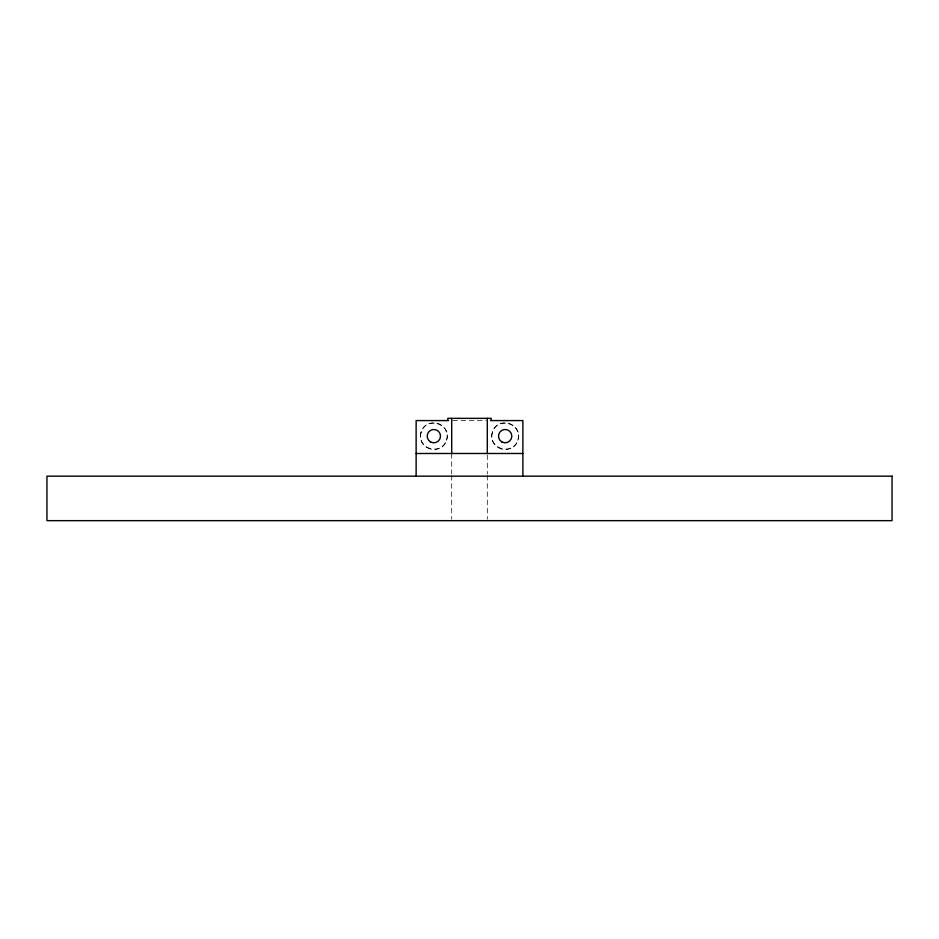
<?xml version="1.0" encoding="UTF-8"?>
<svg xmlns="http://www.w3.org/2000/svg" width="939" height="939" viewBox="0 0 939 939"><rect width="100%" height="100%" fill="white"/><g stroke="black" fill="none" stroke-linecap="round" stroke-linejoin="round"><path stroke-width="0.7" stroke-dasharray="4.7 3.52" d="M452.821 420.578L486.179 420.578M487.294 454.946L487.294 473.925M487.294 475.392L487.294 519.197M451.706 453.49L451.706 473.925M451.706 475.392L451.706 519.197M420.965 432.691C415.895 449.077 442.926 456.319 446.741 439.593C451.8 423.207 424.768 415.965 420.965 432.691M492.259 432.691C487.2 449.077 514.232 456.319 518.035 439.593C523.105 423.207 496.074 415.965 492.259 432.691M427.175 447.692A13.346 13.346 0 0 0 447.199 436.142A13.346 13.346 0 0 0 427.175 424.581A13.346 13.346 0 0 0 427.175 447.692M498.48 447.692A13.346 13.346 0 0 0 518.492 436.142A13.346 13.346 0 0 0 498.48 424.581A13.346 13.346 0 0 0 498.48 447.692"/><path stroke-width="1.41" d="M448.537 420.578L416.13 420.578L416.13 476.167M490.463 420.578L522.87 420.578L522.87 476.167M416.13 453.49L522.87 453.49M491.191 420.578L491.191 418.348L447.809 418.348L447.809 420.578M487.294 418.348L487.294 453.49M451.706 418.348L451.706 453.49M892.05 476.167L46.95 476.167L46.95 520.652L892.05 520.652L892.05 476.167M501.813 441.917A6.667 6.667 0 0 0 511.825 436.142A6.667 6.667 0 0 0 501.813 430.367A6.667 6.667 0 0 0 501.813 441.917M430.52 441.917A6.667 6.667 0 0 0 440.52 436.142A6.667 6.667 0 0 0 430.52 430.367A6.667 6.667 0 0 0 430.52 441.917"/></g></svg>
